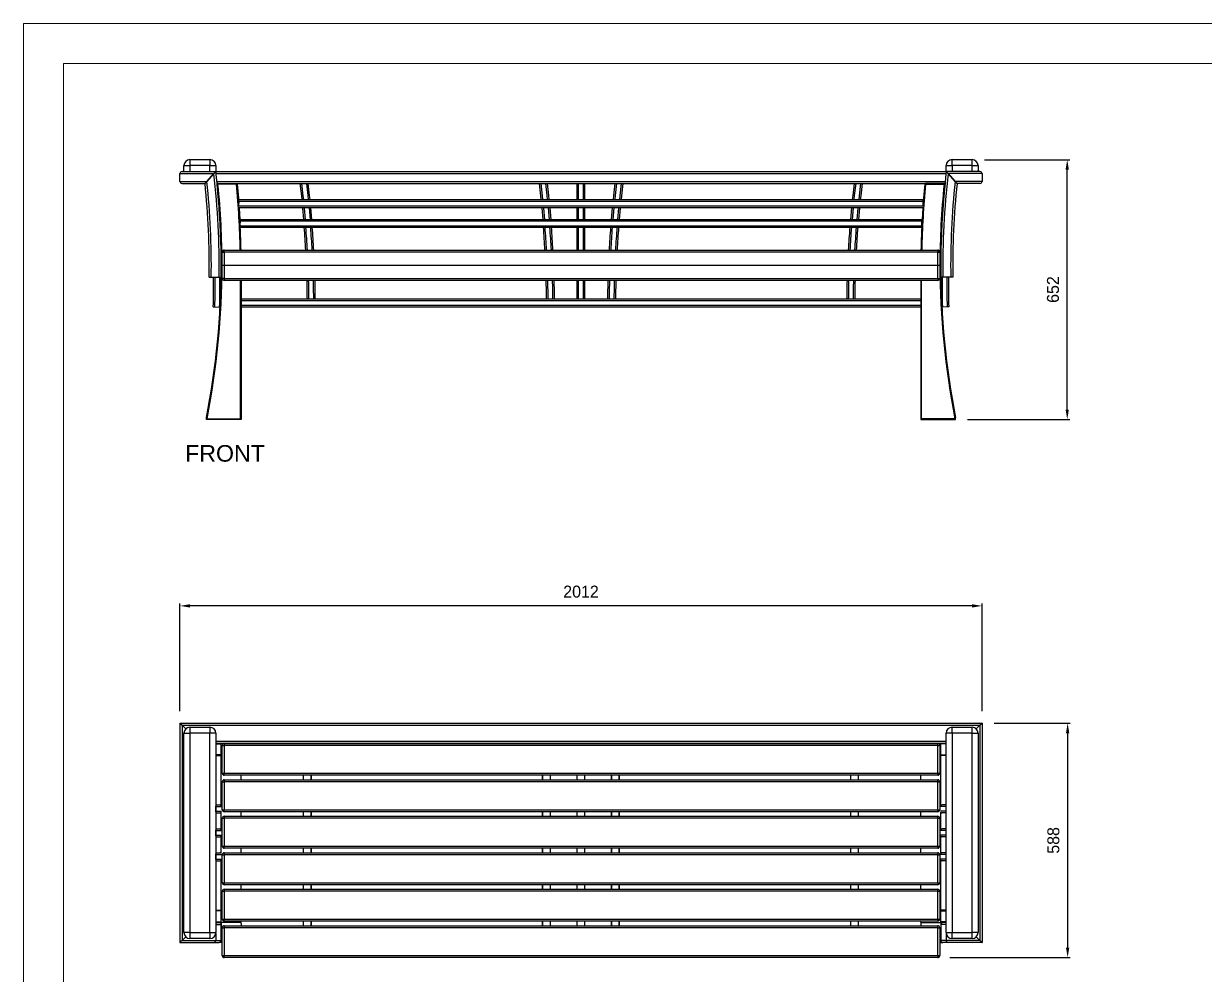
# Model space of a CAD drawing. Header units: millimetres. Extents: x 1039 to 6979, y -5125 to -925.
# Drawn here: x 1039 to 4001, y -3310 to -925 of the extents above; entities that cross this region are included whole.
import ezdxf

# ---------------------------------------------------------------- set-up
doc = ezdxf.new("R2010")
doc.units = ezdxf.units.MM
doc.header["$PDSIZE"] = -1
doc.layers.add('tabelka', color=155, linetype='Continuous')
doc.layers.add('WYMIAR', color=96, linetype='Continuous')
doc.dimstyles.new('1-1', dxfattribs={"dimtxt": 30, "dimasz": 25, "dimexe": 6.25, "dimexo": 30, "dimgap": 20.625, "dimtad": 1, "dimdec": 1, "dimtxsty": 'Standard', "dimcen": 0, "dimclrd": 2, "dimclre": 2, "dimclrt": 2, "dimadec": 0, "dimazin": 0, "dimtfac": 1, "dimtdec": 1, "dimtmove": 0, "dimatfit": 3, "dimfxl": 0, "dimarcsym": 0})

# ---------------------------------------------------------------- blocks, each defined once
blk = doc.blocks.new('rzut')
for p, q in [((-2756.3, 1933.3), (-2756.3, 1383.3)), ((-2756.3, 1933.3), (-744.3, 1933.3)), ((-2751.1, 1928.1), (-2751.1, 1388.5)), ((-2751.1, 1928.1), (-2741.9, 1918.9)), ((-2751.1, 1928.1), (-749.5, 1928.1)), ((-749.5, 1928.1), (-758.7, 1918.9)), ((-749.5, 1928.1), (-749.5, 1388.5)), ((-744.3, 1933.3), (-744.3, 1383.3)), ((-2746.3, 1908.3), (-2731.3, 1908.3)), ((-2746.3, 1408.3), (-2746.3, 1908.3)), ((-2731.3, 1923.3), (-2731.3, 1908.3)), ((-2731.3, 1923.3), (-2681.3, 1923.3)), ((-2681.3, 1908.3), (-2731.3, 1908.3)), ((-2731.3, 1908.3), (-2731.3, 1408.3)), ((-2681.3, 1923.3), (-2681.3, 1908.3)), ((-2681.3, 1408.3), (-2681.3, 1908.3)), ((-2666.3, 1908.3), (-2681.3, 1908.3)), ((-2666.3, 1908.3), (-2666.3, 1408.3)), ((-819.3, 1908.3), (-834.3, 1908.3)), ((-834.3, 1408.3), (-834.3, 1908.3)), ((-819.3, 1908.3), (-819.3, 1923.3)), ((-819.3, 1923.3), (-769.3, 1923.3)), ((-769.3, 1908.3), (-819.3, 1908.3)), ((-819.3, 1908.3), (-819.3, 1408.3)), ((-769.3, 1908.3), (-769.3, 1923.3)), ((-769.3, 1908.3), (-754.3, 1908.3)), ((-769.3, 1408.3), (-769.3, 1908.3)), ((-754.3, 1908.3), (-754.3, 1408.3)), ((-2666.3, 1888.5), (-834.3, 1888.5)), ((-2666.3, 1883.3), (-834.3, 1883.3)), ((-2666.3, 1881.3), (-2652.8, 1881.3)), ((-2652.8, 1726.2), (-2652.8, 1883.3)), ((-2650.3, 1877.8), (-2645.3, 1877.8)), ((-2650.3, 1807.8), (-2650.3, 1877.8)), ((-2645.3, 1882.8), (-2645.3, 1877.8)), ((-2645.3, 1882.8), (-855.3, 1882.8)), ((-855.3, 1877.8), (-2645.3, 1877.8)), ((-2645.3, 1877.8), (-2645.3, 1807.8)), ((-2602.8, 1882.8), (-2602.8, 1883.3)), ((-897.8, 1882.8), (-897.8, 1883.3)), ((-855.3, 1877.8), (-855.3, 1882.8)), ((-855.3, 1807.8), (-855.3, 1877.8)), ((-855.3, 1877.8), (-850.3, 1877.8)), ((-850.3, 1877.8), (-850.3, 1807.8)), ((-847.8, 1726.2), (-847.8, 1883.3)), ((-834.3, 1881.3), (-847.8, 1881.3)), ((-2652.8, 1854.3), (-2666.3, 1854.3)), ((-2666.3, 1852.3), (-2652.8, 1852.3)), ((-847.8, 1854.3), (-834.3, 1854.3)), ((-834.3, 1852.3), (-847.8, 1852.3)), ((-2650.3, 1807.8), (-2645.3, 1807.8)), ((-2645.3, 1807.8), (-855.3, 1807.8)), ((-2645.3, 1802.8), (-2645.3, 1807.8)), ((-855.3, 1807.8), (-850.3, 1807.8)), ((-855.3, 1807.8), (-855.3, 1802.8)), ((-2650.3, 1716.3), (-2650.3, 1786.3)), ((-2650.3, 1786.3), (-2645.3, 1786.3)), ((-855.3, 1802.8), (-2645.3, 1802.8)), ((-2645.3, 1791.3), (-2645.3, 1786.3)), ((-2645.3, 1791.3), (-855.3, 1791.3)), ((-855.3, 1786.3), (-2645.3, 1786.3)), ((-2645.3, 1786.3), (-2645.3, 1716.3)), ((-2602.8, 1791.3), (-2602.8, 1802.8)), ((-2446.7, 1791.3), (-2446.7, 1802.8)), ((-2446.2, 1791.3), (-2446.2, 1802.8)), ((-2427.2, 1791.3), (-2427.2, 1802.8)), ((-2426.7, 1791.3), (-2426.7, 1802.8)), ((-1846.7, 1791.3), (-1846.7, 1802.8)), ((-1846.2, 1791.3), (-1846.2, 1802.8)), ((-1827.2, 1791.3), (-1827.2, 1802.8)), ((-1826.7, 1791.3), (-1826.7, 1802.8)), ((-1760.3, 1791.3), (-1760.3, 1802.8)), ((-1759.8, 1791.3), (-1759.8, 1802.8)), ((-1740.8, 1791.3), (-1740.8, 1802.8)), ((-1740.3, 1791.3), (-1740.3, 1802.8)), ((-1673.8, 1791.3), (-1673.8, 1802.8)), ((-1673.3, 1791.3), (-1673.3, 1802.8)), ((-1654.3, 1791.3), (-1654.3, 1802.8)), ((-1653.8, 1791.3), (-1653.8, 1802.8)), ((-1073.8, 1791.3), (-1073.8, 1802.8)), ((-1073.3, 1791.3), (-1073.3, 1802.8)), ((-1054.3, 1791.3), (-1054.3, 1802.8)), ((-1053.8, 1791.3), (-1053.8, 1802.8)), ((-897.8, 1791.3), (-897.8, 1802.8)), ((-855.3, 1786.3), (-855.3, 1791.3)), ((-855.3, 1716.3), (-855.3, 1786.3)), ((-855.3, 1786.3), (-850.3, 1786.3)), ((-850.3, 1786.3), (-850.3, 1716.3)), ((-2666.3, 1728.3), (-2656, 1728.3)), ((-2666.1, 1712.3), (-2666.1, 1724.3)), ((-2666.1, 1724.3), (-2652.3, 1724.3)), ((-834.5, 1724.3), (-848.3, 1724.3)), ((-834.3, 1728.3), (-844.6, 1728.3)), ((-834.5, 1712.3), (-834.5, 1724.3)), ((-2666.3, 1708.3), (-2656, 1708.3)), ((-2666.1, 1712.3), (-2652.3, 1712.3)), ((-2652.8, 1666.2), (-2652.8, 1710.4)), ((-2650.3, 1716.3), (-2645.3, 1716.3)), ((-2650.3, 1624.8), (-2650.3, 1694.8)), ((-2650.3, 1694.8), (-2645.3, 1694.8)), ((-2645.3, 1716.3), (-855.3, 1716.3)), ((-2645.3, 1711.3), (-2645.3, 1716.3)), ((-855.3, 1711.3), (-2645.3, 1711.3)), ((-2645.3, 1699.8), (-2645.3, 1694.8)), ((-2645.3, 1699.8), (-855.3, 1699.8)), ((-2645.3, 1694.8), (-2645.3, 1624.8)), ((-855.3, 1694.8), (-2645.3, 1694.8)), ((-2602.8, 1699.8), (-2602.8, 1711.3)), ((-2446.7, 1699.8), (-2446.7, 1711.3)), ((-2446.2, 1699.8), (-2446.2, 1711.3)), ((-2427.2, 1699.8), (-2427.2, 1711.3)), ((-2426.7, 1699.8), (-2426.7, 1711.3)), ((-1846.7, 1699.8), (-1846.7, 1711.3)), ((-1846.2, 1699.8), (-1846.2, 1711.3)), ((-1827.2, 1699.8), (-1827.2, 1711.3)), ((-1826.7, 1699.8), (-1826.7, 1711.3)), ((-1760.3, 1699.8), (-1760.3, 1711.3)), ((-1759.8, 1699.8), (-1759.8, 1711.3)), ((-1740.8, 1699.8), (-1740.8, 1711.3)), ((-1740.3, 1699.8), (-1740.3, 1711.3)), ((-1673.8, 1699.8), (-1673.8, 1711.3)), ((-1673.3, 1699.8), (-1673.3, 1711.3)), ((-1654.3, 1699.8), (-1654.3, 1711.3)), ((-1653.8, 1699.8), (-1653.8, 1711.3)), ((-1073.8, 1699.8), (-1073.8, 1711.3)), ((-1073.3, 1699.8), (-1073.3, 1711.3)), ((-1054.3, 1699.8), (-1054.3, 1711.3)), ((-1053.8, 1699.8), (-1053.8, 1711.3)), ((-897.8, 1699.8), (-897.8, 1711.3)), ((-855.3, 1716.3), (-850.3, 1716.3)), ((-855.3, 1716.3), (-855.3, 1711.3)), ((-855.3, 1694.8), (-855.3, 1699.8)), ((-855.3, 1624.8), (-855.3, 1694.8)), ((-855.3, 1694.8), (-850.3, 1694.8)), ((-850.3, 1694.8), (-850.3, 1624.8)), ((-834.5, 1712.3), (-848.3, 1712.3)), ((-847.8, 1666.2), (-847.8, 1710.4)), ((-834.3, 1708.3), (-844.6, 1708.3)), ((-2666.3, 1668.3), (-2656, 1668.3)), ((-2666.1, 1652.3), (-2666.1, 1664.3)), ((-2666.1, 1664.3), (-2652.3, 1664.3)), ((-834.5, 1664.3), (-848.3, 1664.3)), ((-834.3, 1668.3), (-844.6, 1668.3)), ((-834.5, 1652.3), (-834.5, 1664.3)), ((-2666.3, 1648.3), (-2656, 1648.3)), ((-2666.1, 1652.3), (-2652.3, 1652.3)), ((-2652.8, 1606.2), (-2652.8, 1650.4)), ((-834.5, 1652.3), (-848.3, 1652.3)), ((-847.8, 1606.2), (-847.8, 1650.4)), ((-834.3, 1648.3), (-844.6, 1648.3)), ((-2666.3, 1608.3), (-2656, 1608.3)), ((-2666.1, 1592.3), (-2666.1, 1604.3)), ((-2666.1, 1604.3), (-2652.3, 1604.3)), ((-2650.3, 1624.8), (-2645.3, 1624.8)), ((-2650.3, 1603.3), (-2645.3, 1603.3)), ((-2650.3, 1533.3), (-2650.3, 1603.3)), ((-2645.3, 1624.8), (-855.3, 1624.8)), ((-2645.3, 1619.8), (-2645.3, 1624.8)), ((-855.3, 1619.8), (-2645.3, 1619.8)), ((-2645.3, 1608.3), (-2645.3, 1603.3)), ((-2645.3, 1608.3), (-855.3, 1608.3)), ((-855.3, 1603.3), (-2645.3, 1603.3)), ((-2645.3, 1603.3), (-2645.3, 1533.3)), ((-2602.8, 1608.3), (-2602.8, 1619.8)), ((-2446.7, 1608.3), (-2446.7, 1619.8)), ((-2446.2, 1608.3), (-2446.2, 1619.8)), ((-2427.2, 1608.3), (-2427.2, 1619.8)), ((-2426.7, 1608.3), (-2426.7, 1619.8)), ((-1846.7, 1608.3), (-1846.7, 1619.8)), ((-1846.2, 1608.3), (-1846.2, 1619.8)), ((-1827.2, 1608.3), (-1827.2, 1619.8)), ((-1826.7, 1608.3), (-1826.7, 1619.8)), ((-1760.3, 1608.3), (-1760.3, 1619.8)), ((-1759.8, 1608.3), (-1759.8, 1619.8)), ((-1740.8, 1608.3), (-1740.8, 1619.8)), ((-1740.3, 1608.3), (-1740.3, 1619.8)), ((-1673.8, 1608.3), (-1673.8, 1619.8)), ((-1673.3, 1608.3), (-1673.3, 1619.8)), ((-1654.3, 1608.3), (-1654.3, 1619.8)), ((-1653.8, 1608.3), (-1653.8, 1619.8)), ((-1073.8, 1608.3), (-1073.8, 1619.8)), ((-1073.3, 1608.3), (-1073.3, 1619.8)), ((-1054.3, 1608.3), (-1054.3, 1619.8)), ((-1053.8, 1608.3), (-1053.8, 1619.8)), ((-897.8, 1608.3), (-897.8, 1619.8)), ((-855.3, 1624.8), (-850.3, 1624.8)), ((-855.3, 1624.8), (-855.3, 1619.8)), ((-855.3, 1603.3), (-855.3, 1608.3)), ((-855.3, 1603.3), (-850.3, 1603.3)), ((-855.3, 1533.3), (-855.3, 1603.3)), ((-850.3, 1603.3), (-850.3, 1533.3)), ((-834.5, 1604.3), (-848.3, 1604.3)), ((-834.3, 1608.3), (-844.6, 1608.3)), ((-834.5, 1592.3), (-834.5, 1604.3)), ((-2666.3, 1588.3), (-2656, 1588.3)), ((-2666.1, 1592.3), (-2652.3, 1592.3)), ((-2652.8, 1433.3), (-2652.8, 1590.4)), ((-834.5, 1592.3), (-848.3, 1592.3)), ((-847.8, 1433.3), (-847.8, 1590.4)), ((-834.3, 1588.3), (-844.6, 1588.3)), ((-2650.3, 1533.3), (-2645.3, 1533.3)), ((-2650.3, 1511.8), (-2645.3, 1511.8)), ((-2650.3, 1441.8), (-2650.3, 1511.8)), ((-2645.3, 1533.3), (-855.3, 1533.3)), ((-2645.3, 1528.3), (-2645.3, 1533.3)), ((-855.3, 1528.3), (-2645.3, 1528.3)), ((-2645.3, 1516.8), (-2645.3, 1511.8)), ((-2645.3, 1516.8), (-855.3, 1516.8)), ((-855.3, 1511.8), (-2645.3, 1511.8)), ((-2645.3, 1511.8), (-2645.3, 1441.8)), ((-2602.8, 1516.8), (-2602.8, 1528.3)), ((-2446.7, 1516.8), (-2446.7, 1528.3)), ((-2446.2, 1516.8), (-2446.2, 1528.3)), ((-2427.2, 1516.8), (-2427.2, 1528.3)), ((-2426.7, 1516.8), (-2426.7, 1528.3)), ((-1846.7, 1516.8), (-1846.7, 1528.3)), ((-1846.2, 1516.8), (-1846.2, 1528.3)), ((-1827.2, 1516.8), (-1827.2, 1528.3)), ((-1826.7, 1516.8), (-1826.7, 1528.3)), ((-1760.3, 1516.8), (-1760.3, 1528.3)), ((-1759.8, 1516.8), (-1759.8, 1528.3)), ((-1740.8, 1516.8), (-1740.8, 1528.3)), ((-1740.3, 1516.8), (-1740.3, 1528.3)), ((-1673.8, 1516.8), (-1673.8, 1528.3)), ((-1673.3, 1516.8), (-1673.3, 1528.3)), ((-1654.3, 1516.8), (-1654.3, 1528.3)), ((-1653.8, 1516.8), (-1653.8, 1528.3)), ((-1073.8, 1516.8), (-1073.8, 1528.3)), ((-1073.3, 1516.8), (-1073.3, 1528.3)), ((-1054.3, 1516.8), (-1054.3, 1528.3)), ((-1053.8, 1516.8), (-1053.8, 1528.3)), ((-897.8, 1516.8), (-897.8, 1528.3)), ((-855.3, 1533.3), (-850.3, 1533.3)), ((-855.3, 1533.3), (-855.3, 1528.3)), ((-855.3, 1511.8), (-855.3, 1516.8)), ((-855.3, 1511.8), (-850.3, 1511.8)), ((-855.3, 1441.8), (-855.3, 1511.8)), ((-850.3, 1511.8), (-850.3, 1441.8)), ((-2666.3, 1464.3), (-2652.8, 1464.3)), ((-2652.8, 1462.3), (-2666.3, 1462.3)), ((-834.3, 1464.3), (-847.8, 1464.3)), ((-847.8, 1462.3), (-834.3, 1462.3)), ((-2666.3, 1435.3), (-2652.8, 1435.3)), ((-2666.3, 1433.3), (-2658, 1433.3)), ((-2666.3, 1428.1), (-2652.8, 1428.1)), ((-2658, 1433.3), (-2652.8, 1433.3)), ((-2652.8, 1431.3), (-2653.9, 1431.3)), ((-2602.8, 1433.3), (-2652.8, 1433.3)), ((-2652.8, 1431.3), (-2652.8, 1385.3)), ((-2652.8, 1388.5), (-2652.8, 1428.1)), ((-2604.8, 1433.3), (-2650.8, 1433.3)), ((-2650.3, 1441.8), (-2645.3, 1441.8)), ((-2645.3, 1441.8), (-855.3, 1441.8)), ((-2645.3, 1436.8), (-2645.3, 1441.8)), ((-855.3, 1436.8), (-2645.3, 1436.8)), ((-2645.3, 1425.3), (-2645.3, 1420.3)), ((-2645.3, 1425.3), (-855.3, 1425.3)), ((-2602.8, 1433.3), (-2602.8, 1436.8)), ((-2602.8, 1431.3), (-2602.8, 1425.3)), ((-2446.7, 1425.3), (-2446.7, 1436.8)), ((-2446.2, 1425.3), (-2446.2, 1436.8)), ((-2427.2, 1425.3), (-2427.2, 1436.8)), ((-2426.7, 1425.3), (-2426.7, 1436.8)), ((-1846.7, 1425.3), (-1846.7, 1436.8)), ((-1846.2, 1425.3), (-1846.2, 1436.8)), ((-1827.2, 1425.3), (-1827.2, 1436.8)), ((-1826.7, 1425.3), (-1826.7, 1436.8)), ((-1760.3, 1425.3), (-1760.3, 1436.8)), ((-1759.8, 1425.3), (-1759.8, 1436.8)), ((-1740.8, 1425.3), (-1740.8, 1436.8)), ((-1740.3, 1425.3), (-1740.3, 1436.8)), ((-1673.8, 1425.3), (-1673.8, 1436.8)), ((-1673.3, 1425.3), (-1673.3, 1436.8)), ((-1654.3, 1425.3), (-1654.3, 1436.8)), ((-1653.8, 1425.3), (-1653.8, 1436.8)), ((-1073.8, 1425.3), (-1073.8, 1436.8)), ((-1073.3, 1425.3), (-1073.3, 1436.8)), ((-1054.3, 1425.3), (-1054.3, 1436.8)), ((-1053.8, 1425.3), (-1053.8, 1436.8)), ((-897.8, 1433.3), (-897.8, 1436.8)), ((-897.8, 1433.3), (-847.8, 1433.3)), ((-897.8, 1431.3), (-897.8, 1425.3)), ((-895.8, 1433.3), (-849.8, 1433.3)), ((-855.3, 1441.8), (-850.3, 1441.8)), ((-855.3, 1441.8), (-855.3, 1436.8)), ((-855.3, 1420.3), (-855.3, 1425.3)), ((-834.3, 1435.3), (-847.8, 1435.3)), ((-842.6, 1433.3), (-847.8, 1433.3)), ((-847.8, 1431.3), (-847.8, 1385.3)), ((-847.8, 1431.3), (-846.7, 1431.3)), ((-847.8, 1428.1), (-847.8, 1388.5)), ((-834.3, 1428.1), (-847.8, 1428.1)), ((-834.3, 1433.3), (-842.6, 1433.3)), ((-2751.1, 1388.5), (-2741.9, 1397.7)), ((-2731.3, 1408.3), (-2746.3, 1408.3)), ((-2731.3, 1408.3), (-2681.3, 1408.3)), ((-2731.3, 1408.3), (-2731.3, 1393.3)), ((-2681.3, 1393.3), (-2731.3, 1393.3)), ((-2681.3, 1408.3), (-2666.3, 1408.3)), ((-2681.3, 1408.3), (-2681.3, 1393.3)), ((-2666.5, 1406), (-2666.5, 1388.5)), ((-2650.3, 1420.3), (-2645.3, 1420.3)), ((-2650.3, 1350.3), (-2650.3, 1420.3)), ((-855.3, 1420.3), (-2645.3, 1420.3)), ((-2645.3, 1420.3), (-2645.3, 1350.3)), ((-855.3, 1350.3), (-855.3, 1420.3)), ((-855.3, 1420.3), (-850.3, 1420.3)), ((-850.3, 1420.3), (-850.3, 1350.3)), ((-834.3, 1408.3), (-819.3, 1408.3)), ((-834.1, 1406), (-834.1, 1388.5)), ((-819.3, 1408.3), (-769.3, 1408.3)), ((-819.3, 1393.3), (-819.3, 1408.3)), ((-769.3, 1393.3), (-819.3, 1393.3)), ((-754.3, 1408.3), (-769.3, 1408.3)), ((-769.3, 1393.3), (-769.3, 1408.3)), ((-758.7, 1397.7), (-749.5, 1388.5)), ((-2756.3, 1383.3), (-2671.1, 1383.3)), ((-2751.1, 1388.5), (-2666.5, 1388.5)), ((-2671.1, 1383.3), (-2658, 1383.3)), ((-2666.5, 1388.5), (-2652.8, 1388.5)), ((-2650.8, 1383.3), (-2658, 1383.3)), ((-2653.9, 1385.3), (-2652.8, 1385.3)), ((-2650.3, 1383.3), (-2650.8, 1383.3)), ((-850.3, 1383.3), (-849.8, 1383.3)), ((-849.8, 1383.3), (-842.6, 1383.3)), ((-834.1, 1388.5), (-847.8, 1388.5)), ((-846.7, 1385.3), (-847.8, 1385.3)), ((-829.4, 1383.3), (-842.6, 1383.3)), ((-749.5, 1388.5), (-834.1, 1388.5)), ((-744.3, 1383.3), (-829.4, 1383.3)), ((-2650.3, 1350.3), (-2645.3, 1350.3)), ((-2645.3, 1350.3), (-855.3, 1350.3)), ((-2645.3, 1345.3), (-2645.3, 1350.3)), ((-855.3, 1345.3), (-2645.3, 1345.3)), ((-855.3, 1350.3), (-850.3, 1350.3)), ((-855.3, 1350.3), (-855.3, 1345.3))]:
    blk.add_line(p, q)
at = {"flags": 128}
for points in [[(-2756.3, 1933.3), (-2756.2, 1933.2), (-2755.9, 1932.9), (-2755.4, 1932.4), (-2754.8, 1931.8), (-2754, 1931), (-2753.1, 1930.1), (-2752.1, 1929.1), (-2751.1, 1928.1)], [(-2756.3, 1933.3), (-2756.2, 1933.2), (-2756, 1933), (-2755.6, 1932.6), (-2755.1, 1932.1), (-2754.4, 1931.4), (-2753.7, 1930.7), (-2752.9, 1929.9), (-2752, 1929), (-2751.1, 1928.1)], [(-744.3, 1933.3), (-744.4, 1933.2), (-744.7, 1932.9), (-745.2, 1932.4), (-745.8, 1931.8), (-746.6, 1931), (-747.5, 1930.1), (-748.5, 1929.1), (-749.5, 1928.1)], [(-744.3, 1933.3), (-744.4, 1933.2), (-744.6, 1933), (-745, 1932.6), (-745.5, 1932.1), (-746.1, 1931.4), (-746.9, 1930.7), (-747.7, 1929.9), (-748.6, 1929), (-749.5, 1928.1)], [(-2756.3, 1383.3), (-2756.2, 1383.4), (-2755.9, 1383.7), (-2755.4, 1384.2), (-2754.8, 1384.8), (-2754, 1385.6), (-2753.1, 1386.5), (-2752.1, 1387.5), (-2751.1, 1388.5)], [(-2751.1, 1388.5), (-2752.1, 1387.5), (-2753.1, 1386.5), (-2754, 1385.6), (-2754.8, 1384.8), (-2755.4, 1384.2), (-2755.9, 1383.7), (-2756.2, 1383.4), (-2756.3, 1383.3)], [(-749.5, 1388.5), (-748.5, 1387.5), (-747.5, 1386.5), (-746.6, 1385.6), (-745.8, 1384.8), (-745.2, 1384.2), (-744.7, 1383.7), (-744.4, 1383.4), (-744.3, 1383.3)], [(-744.3, 1383.3), (-744.4, 1383.4), (-744.7, 1383.7), (-745.2, 1384.2), (-745.8, 1384.8), (-746.6, 1385.6), (-747.5, 1386.5), (-748.5, 1387.5), (-749.5, 1388.5)]]:
    blk.add_lwpolyline(points, dxfattribs=at)
for centre, radius, start, end in [((-2731.3, 1908.3), 15, 90, 180), ((-2681.3, 1908.3), 15, 0, 90), ((-819.3, 1908.3), 15, 90, 180), ((-769.3, 1908.3), 15, 0, 90), ((-2645.3, 1877.8), 5, 90, 180), ((-855.3, 1877.8), 5, 0, 90), ((-2645.3, 1807.8), 5, 180, 270), ((-855.3, 1807.8), 5, 270, 0), ((-2645.3, 1786.3), 5, 90, 180), ((-855.3, 1786.3), 5, 0, 90), ((-2656, 1724.3), 4, 36.8069, 90), ((-844.6, 1724.3), 4, 90, 143.1931), ((-2656, 1712.3), 4, 270, 323.1931), ((-2645.3, 1716.3), 5, 180, 270), ((-2645.3, 1694.8), 5, 90, 180), ((-855.3, 1716.3), 5, 270, 0), ((-855.3, 1694.8), 5, 0, 90), ((-844.6, 1712.3), 4, 216.8069, 270), ((-2656, 1664.3), 4, 36.8069, 90), ((-844.6, 1664.3), 4, 90, 143.1931), ((-2656, 1652.3), 4, 270, 323.1931), ((-844.6, 1652.3), 4, 216.8069, 270), ((-2656, 1604.3), 4, 36.8069, 90), ((-2645.3, 1624.8), 5, 180, 270), ((-2645.3, 1603.3), 5, 90, 180), ((-855.3, 1624.8), 5, 270, 0), ((-855.3, 1603.3), 5, 0, 90), ((-844.6, 1604.3), 4, 90, 143.1931), ((-2656, 1592.3), 4, 270, 323.1931), ((-844.6, 1592.3), 4, 216.8069, 270), ((-2645.3, 1533.3), 5, 180, 270), ((-2645.3, 1511.8), 5, 90, 180), ((-855.3, 1533.3), 5, 270, 0), ((-855.3, 1511.8), 5, 0, 90), ((-2658, 1428.1), 5.2, 0, 90), ((-2645.3, 1441.8), 5, 180, 270), ((-2645.3, 1420.3), 5, 90, 180), ((-2604.8, 1431.3), 2, 0, 90), ((-895.8, 1431.3), 2, 90, 180), ((-855.3, 1441.8), 5, 270, 0), ((-855.3, 1420.3), 5, 0, 90), ((-842.6, 1428.1), 5.2, 90, 180), ((-2731.3, 1408.3), 15, 180, 270), ((-2681.3, 1408.3), 15, 270, 0), ((-819.3, 1408.3), 15, 180, 270), ((-769.3, 1408.3), 15, 270, 0), ((-2658, 1388.5), 5.2, 270, 0), ((-842.6, 1388.5), 5.2, 180, 270), ((-2645.3, 1350.3), 5, 180, 270), ((-855.3, 1350.3), 5, 270, 0)]:
    blk.add_arc(centre, radius, start, end)
for centre, start_param, end_param in [((-2671.1, 1388.5), 3.141593, 4.712389), ((-829.4, 1388.5), 1.570796, 3.141593)]:
    blk.add_ellipse(centre, major_axis=(0, 5.2), ratio=0.90083, start_param=start_param, end_param=end_param)
for points, knots in [([(-2666.1, 1724.3), (-2666.1, 1724.5), (-2666.1, 1724.8), (-2666.2, 1725.2), (-2666.3, 1725.3)], [0, 0, 0, 0, 0.551057, 1, 1, 1, 1]), ([(-834.5, 1724.3), (-834.5, 1724.5), (-834.5, 1724.8), (-834.3, 1725.2), (-834.3, 1725.3)], [0, 0, 0, 0, 0.551057, 1, 1, 1, 1]), ([(-2666.3, 1711.2), (-2666.2, 1711.5), (-2666.1, 1711.9), (-2666.1, 1712.3), (-2666.1, 1712.3)], [0, 0, 0, 0, 0.951436, 1, 1, 1, 1]), ([(-834.3, 1711.2), (-834.4, 1711.5), (-834.5, 1711.9), (-834.5, 1712.3), (-834.5, 1712.3)], [0, 0, 0, 0, 0.951436, 1, 1, 1, 1]), ([(-2666.1, 1664.3), (-2666.1, 1664.5), (-2666.1, 1664.8), (-2666.2, 1665.2), (-2666.3, 1665.3)], [0, 0, 0, 0, 0.551064, 1, 1, 1, 1]), ([(-834.5, 1664.3), (-834.5, 1664.5), (-834.5, 1664.8), (-834.3, 1665.2), (-834.3, 1665.3)], [0, 0, 0, 0, 0.551064, 1, 1, 1, 1]), ([(-2666.3, 1651.2), (-2666.2, 1651.5), (-2666.1, 1651.9), (-2666.1, 1652.3), (-2666.1, 1652.3)], [0, 0, 0, 0, 0.951436, 1, 1, 1, 1]), ([(-834.3, 1651.2), (-834.4, 1651.5), (-834.5, 1651.9), (-834.5, 1652.3), (-834.5, 1652.3)], [0, 0, 0, 0, 0.951436, 1, 1, 1, 1]), ([(-2666.1, 1604.3), (-2666.1, 1604.5), (-2666.1, 1604.8), (-2666.2, 1605.2), (-2666.3, 1605.3)], [0, 0, 0, 0, 0.551064, 1, 1, 1, 1]), ([(-834.5, 1604.3), (-834.5, 1604.5), (-834.5, 1604.8), (-834.3, 1605.2), (-834.3, 1605.3)], [0, 0, 0, 0, 0.551064, 1, 1, 1, 1]), ([(-2666.3, 1591.2), (-2666.2, 1591.5), (-2666.1, 1591.9), (-2666.1, 1592.3), (-2666.1, 1592.3)], [0, 0, 0, 0, 0.951436, 1, 1, 1, 1]), ([(-834.3, 1591.2), (-834.4, 1591.5), (-834.5, 1591.9), (-834.5, 1592.3), (-834.5, 1592.3)], [0, 0, 0, 0, 0.951436, 1, 1, 1, 1]), ([(-2650.8, 1433.3), (-2651, 1433.3), (-2651.5, 1433.2), (-2652.1, 1432.9), (-2652.5, 1432.4), (-2652.7, 1431.8), (-2652.8, 1431.4), (-2652.8, 1431.3)], [0, 0, 0, 0, 0.214703, 0.429389, 0.64409, 0.85879, 1, 1, 1, 1]), ([(-849.8, 1433.3), (-849.6, 1433.3), (-849.1, 1433.2), (-848.5, 1432.9), (-848.1, 1432.4), (-847.8, 1431.8), (-847.8, 1431.4), (-847.8, 1431.3)], [0, 0, 0, 0, 0.214703, 0.429389, 0.64409, 0.85879, 1, 1, 1, 1]), ([(-2671.2, 1383.3), (-2671.2, 1383.3), (-2670.4, 1383.3), (-2669.1, 1383.7), (-2667.8, 1384.9), (-2667, 1386.2), (-2666.7, 1387.5), (-2666.6, 1388.2), (-2666.6, 1388.5)], [0, 0, 0, 0, 0.041135, 0.36068, 0.590724, 0.769338, 0.918273, 1, 1, 1, 1]), ([(-2652.8, 1385.3), (-2652.8, 1385.1), (-2652.7, 1384.6), (-2652.4, 1384), (-2651.9, 1383.5), (-2651.3, 1383.3), (-2650.9, 1383.3), (-2650.8, 1383.3)], [0, 0, 0, 0, 0.2146962, 0.4293943, 0.6440929, 0.8587714, 1, 1, 1, 1]), ([(-847.8, 1385.3), (-847.8, 1385.1), (-847.8, 1384.6), (-848.2, 1384), (-848.7, 1383.5), (-849.3, 1383.3), (-849.6, 1383.3), (-849.8, 1383.3)], [0, 0, 0, 0, 0.2146962, 0.4293943, 0.6440929, 0.8587714, 1, 1, 1, 1]), ([(-829.3, 1383.3), (-829.4, 1383.3), (-830.2, 1383.3), (-831.4, 1383.7), (-832.8, 1384.9), (-833.6, 1386.2), (-833.9, 1387.5), (-833.9, 1388.2), (-833.9, 1388.5)], [0, 0, 0, 0, 0.041135, 0.36068, 0.590724, 0.769338, 0.918273, 1, 1, 1, 1])]:
    blk.add_open_spline(points, degree=3, knots=knots)
blk = doc.blocks.new('front')
for p, q in [((-2746.3, 553.1), (-2746.3, 567.9)), ((-2746.3, 567.9), (-2731.3, 567.9)), ((-2731.3, 582.9), (-2681.3, 582.9)), ((-2731.3, 582.9), (-2731.3, 567.9)), ((-2681.3, 567.9), (-2731.3, 567.9)), ((-2731.3, 567.9), (-2731.3, 553.1)), ((-2681.3, 582.9), (-2681.3, 567.9)), ((-2681.3, 567.9), (-2666.3, 567.9)), ((-2681.3, 553.1), (-2681.3, 567.9)), ((-2666.3, 567.9), (-2666.3, 552.9)), ((-834.3, 567.9), (-819.3, 567.9)), ((-834.3, 552.9), (-834.3, 567.9)), ((-819.3, 567.9), (-819.3, 582.9)), ((-819.3, 582.9), (-769.3, 582.9)), ((-769.3, 567.9), (-819.3, 567.9)), ((-819.3, 567.9), (-819.3, 553.1)), ((-769.3, 567.9), (-769.3, 582.9)), ((-769.3, 567.9), (-754.3, 567.9)), ((-769.3, 553.1), (-769.3, 567.9)), ((-754.3, 567.9), (-754.3, 553.1)), ((-2756.3, 547.9), (-2671.1, 547.9)), ((-2756.3, 528.3), (-2756.3, 547.9)), ((-2751.1, 553.1), (-2666.5, 553.1)), ((-2671.1, 547.9), (-2688.8, 528.3)), ((-2688.8, 528.3), (-2671.2, 547.8)), ((-2666.3, 552.9), (-2666.6, 552.9)), ((-2666.3, 553.1), (-834.3, 553.1)), ((-2666.3, 552.9), (-2666.3, 550.1)), ((-2665.9, 547.9), (-834.7, 547.9)), ((-834, 552.9), (-834.3, 552.9)), ((-834.3, 552.9), (-834.3, 550.1)), ((-749.5, 553.1), (-834.1, 553.1)), ((-744.3, 547.9), (-829.4, 547.9)), ((-829.4, 547.9), (-811.8, 528.3)), ((-811.8, 528.3), (-829.3, 547.8)), ((-744.3, 547.9), (-744.3, 528.3)), ((-2756.3, 528.3), (-2688.8, 528.3)), ((-2751.1, 523.1), (-2693.5, 523.1)), ((-2663.9, 528.3), (-836.7, 528.3)), ((-2663.3, 523.1), (-2661, 523.1)), ((-2661, 523.1), (-2661, 521.1)), ((-2661, 523.1), (-2614.8, 523.1)), ((-2614.8, 521.1), (-2661, 521.1)), ((-2614.8, 523.1), (-885.8, 523.1)), ((-2614.8, 523.1), (-2614.8, 521.1)), ((-1760.3, 483.1), (-1760.3, 523.1)), ((-1756.3, 483.1), (-1756.3, 523.1)), ((-1744.3, 483.1), (-1744.3, 523.1)), ((-1740.3, 483.1), (-1740.3, 523.1)), ((-839.6, 523.1), (-885.8, 523.1)), ((-885.8, 523.1), (-885.8, 521.1)), ((-885.8, 521.1), (-839.6, 521.1)), ((-839.6, 523.1), (-837.2, 523.1)), ((-839.6, 523.1), (-839.6, 521.1)), ((-744.3, 528.3), (-811.8, 528.3)), ((-749.5, 523.1), (-807.1, 523.1)), ((-2608.7, 479.1), (-2608.7, 483.1)), ((-2608.7, 483.1), (-891.9, 483.1)), ((-2608.7, 479.1), (-891.9, 479.1)), ((-2608.7, 467.1), (-2608.7, 479.1)), ((-891.9, 479.1), (-891.9, 483.1)), ((-891.9, 467.1), (-891.9, 479.1)), ((-2608.7, 467.1), (-891.9, 467.1)), ((-2608.7, 465.1), (-2608.7, 467.1)), ((-2607.9, 463.1), (-892.7, 463.1)), ((-1760.3, 433.1), (-1760.3, 463.1)), ((-1756.3, 433.1), (-1756.3, 463.1)), ((-1744.3, 433.1), (-1744.3, 463.1)), ((-1740.3, 433.1), (-1740.3, 463.1)), ((-891.9, 465.1), (-891.9, 467.1)), ((-2605.5, 433.1), (-895.1, 433.1)), ((-2605.5, 429.1), (-2605.5, 433.1)), ((-2605.5, 429.1), (-895.1, 429.1)), ((-2605.5, 417.1), (-2605.5, 429.1)), ((-2605.5, 417.1), (-895.1, 417.1)), ((-2605.5, 414.8), (-2605.5, 417.1)), ((-895.1, 429.1), (-895.1, 433.1)), ((-895.1, 417.1), (-895.1, 429.1)), ((-895.1, 414.8), (-895.1, 417.1)), ((-2604.9, 413.1), (-895.6, 413.1)), ((-1760.3, 356.1), (-1760.3, 413.1)), ((-1756.3, 356.1), (-1756.3, 413.1)), ((-1744.3, 356.1), (-1744.3, 413.1)), ((-1740.3, 356.1), (-1740.3, 413.1)), ((-2645.3, 356.1), (-855.3, 356.1)), ((-2645.3, 351.1), (-2645.3, 356.1)), ((-855.3, 356.1), (-855.3, 351.1)), ((-2650.3, 318.1), (-2650.3, 351.1)), ((-2650.3, 351.1), (-2645.3, 351.1)), ((-855.3, 351.1), (-2645.3, 351.1)), ((-2645.3, 351.1), (-2645.3, 318.1)), ((-855.3, 318.1), (-855.3, 351.1)), ((-855.3, 351.1), (-850.3, 351.1)), ((-850.3, 351.1), (-850.3, 318.1)), ((-2650.3, 318.1), (-2650.8, 318.1)), ((-2650.3, 285.1), (-2650.3, 318.1)), ((-2650.3, 318.1), (-2645.3, 318.1)), ((-2645.3, 318.1), (-2645.3, 285.1)), ((-2645.3, 318.1), (-855.3, 318.1)), ((-855.3, 285.1), (-855.3, 318.1)), ((-855.3, 318.1), (-850.3, 318.1)), ((-850.3, 318.1), (-850.3, 285.1)), ((-850.3, 318.1), (-849.8, 318.1)), ((-2677.8, 288), (-2658.2, 287.7)), ((-2645.3, 285.1), (-2650.3, 285.1)), ((-2645.3, 285.1), (-2645.3, 280.1)), ((-2645.3, 285.1), (-855.3, 285.1)), ((-855.3, 280.1), (-2645.3, 280.1)), ((-2604.8, -66.9), (-2604.8, 280.1)), ((-2602.8, 280.1), (-2602.8, -68.9)), ((-1760.3, 233.1), (-1760.3, 280.1)), ((-1756.3, 233.1), (-1756.3, 280.1)), ((-1744.3, 233.1), (-1744.3, 280.1)), ((-1740.3, 233.1), (-1740.3, 280.1)), ((-897.8, 280.1), (-897.8, -68.9)), ((-895.8, -66.9), (-895.8, 280.1)), ((-855.3, 285.1), (-855.3, 280.1)), ((-855.3, 285.1), (-850.3, 285.1)), ((-822.8, 288), (-842.4, 287.7)), ((-2668.8, 213.5), (-2656.8, 213.2)), ((-897.8, 233.1), (-2602.8, 233.1)), ((-897.8, 229.1), (-2602.8, 229.1)), ((-897.8, 217.1), (-2602.8, 217.1)), ((-897.8, 213.1), (-2602.8, 213.1)), ((-831.8, 213.5), (-843.8, 213.2)), ((-2689.5, -62.5), (-2689.8, -63.9)), ((-2689.8, -68.9), (-2689.8, -68.1)), ((-2602.8, -68.9), (-2689.8, -68.9)), ((-2688.3, -66.9), (-2604.8, -66.9)), ((-897.8, -68.9), (-810.8, -68.9)), ((-812.2, -66.9), (-895.8, -66.9)), ((-811.1, -62.5), (-810.8, -63.9)), ((-810.8, -68.9), (-810.8, -68.1))]:
    blk.add_line(p, q)
at = {"flags": 128}
for points in [[(-2666.5, 553.1), (-2666.5, 553), (-2666.8, 552.7), (-2667.2, 552.2), (-2667.8, 551.6), (-2668.5, 550.8), (-2669.3, 549.9), (-2670.2, 548.9), (-2671.1, 547.9)], [(-834.1, 553.1), (-834, 553), (-833.8, 552.7), (-833.3, 552.2), (-832.7, 551.6), (-832, 550.8), (-831.2, 549.9), (-830.3, 548.9), (-829.4, 547.9)], [(-2688.8, 528.3), (-2689.6, 527.4), (-2690.4, 526.5), (-2691.1, 525.7), (-2691.8, 525), (-2692.4, 524.3), (-2692.8, 523.8), (-2693.2, 523.4), (-2693.4, 523.2), (-2693.5, 523.1)], [(-2661, 521.1), (-2661.4, 521.1), (-2661.8, 521), (-2662.1, 521), (-2662.4, 521), (-2662.7, 520.9), (-2662.8, 520.9), (-2663, 520.9), (-2663, 520.9)], [(-2612.8, 521.3), (-2612.8, 521.3), (-2612.9, 521.3), (-2613.1, 521.3), (-2613.4, 521.2), (-2613.7, 521.2), (-2614, 521.2), (-2614.4, 521.1), (-2614.8, 521.1)], [(-2612.8, 521.3), (-2610.4, 496), (-2608.7, 474)], [(-2455.4, 523.1), (-2451.8, 492.2), (-2450.8, 483.1)], [(-2451.3, 523.1), (-2447.8, 492.2), (-2446.8, 483.1)], [(-2439.2, 523.1), (-2435.8, 492.9), (-2434.8, 483.1)], [(-2435.2, 523.1), (-2431.8, 493.3), (-2430.7, 483.1)], [(-1855.4, 523.1), (-1851.8, 492.2), (-1850.8, 483.1)], [(-1851.3, 523.1), (-1847.8, 492.2), (-1846.8, 483.1)], [(-1839.2, 523.1), (-1835.8, 492.9), (-1834.8, 483.1)], [(-1835.2, 523.1), (-1831.8, 493.3), (-1830.7, 483.1)], [(-1665.4, 523.1), (-1668.7, 493.3), (-1669.8, 483.1)], [(-1661.3, 523.1), (-1664.8, 492.9), (-1665.8, 483.1)], [(-1649.2, 523.1), (-1652.8, 492.2), (-1653.7, 483.1)], [(-1645.2, 523.1), (-1648.7, 492.2), (-1649.7, 483.1)], [(-1065.4, 523.1), (-1068.7, 493.3), (-1069.8, 483.1)], [(-1061.3, 523.1), (-1064.8, 492.9), (-1065.8, 483.1)], [(-1049.2, 523.1), (-1052.8, 492.2), (-1053.7, 483.1)], [(-1045.2, 523.1), (-1048.7, 492.2), (-1049.7, 483.1)], [(-887.8, 521.3), (-890.1, 496), (-891.9, 474)], [(-887.8, 521.3), (-887.7, 521.3), (-887.6, 521.3), (-887.4, 521.3), (-887.2, 521.2), (-886.9, 521.2), (-886.6, 521.2), (-886.2, 521.1), (-885.8, 521.1)], [(-839.6, 521.1), (-839.2, 521.1), (-838.8, 521), (-838.5, 521), (-838.2, 521), (-837.9, 520.9), (-837.7, 520.9), (-837.6, 520.9), (-837.6, 520.9)], [(-811.8, 528.3), (-811, 527.4), (-810.2, 526.5), (-809.4, 525.7), (-808.8, 525), (-808.2, 524.3), (-807.7, 523.8), (-807.4, 523.4), (-807.2, 523.2), (-807.1, 523.1)], [(-2607.9, 463.6), (-2606.7, 445.2), (-2605.5, 424)], [(-2448.8, 463.1), (-2448.7, 461.3), (-2446.1, 433.1)], [(-2444.8, 463.1), (-2444.6, 461.3), (-2442.1, 433.1)], [(-2432.8, 463.1), (-2432.6, 461.9), (-2430, 433.1)], [(-2428.7, 463.1), (-2428.7, 462.3), (-2426, 433.1)], [(-1848.8, 463.1), (-1848.7, 461.3), (-1846.1, 433.1)], [(-1844.8, 463.1), (-1844.6, 461.3), (-1842.1, 433.1)], [(-1832.8, 463.1), (-1832.6, 461.9), (-1830, 433.1)], [(-1828.7, 463.1), (-1828.7, 462.3), (-1826, 433.1)], [(-1671.8, 463.1), (-1671.9, 462.3), (-1674.5, 433.1)], [(-1667.8, 463.1), (-1667.9, 461.9), (-1670.5, 433.1)], [(-1655.8, 463.1), (-1655.9, 461.3), (-1658.5, 433.1)], [(-1651.7, 463.1), (-1651.9, 461.3), (-1654.5, 433.1)], [(-1071.8, 463.1), (-1071.9, 462.3), (-1074.5, 433.1)], [(-1067.8, 463.1), (-1067.9, 461.9), (-1070.5, 433.1)], [(-1055.8, 463.1), (-1055.9, 461.3), (-1058.5, 433.1)], [(-1051.7, 463.1), (-1051.9, 461.3), (-1054.5, 433.1)], [(-892.7, 463.6), (-893.9, 445.2), (-895.1, 424)], [(-2653.1, 353.4), (-2652.6, 335), (-2652.3, 318.1)], [(-847.5, 353.4), (-847.9, 335), (-848.3, 318.1)], [(-2683, 288.1), (-2682.9, 288.1), (-2682.6, 288.1), (-2682.1, 288.1), (-2681.5, 288.1), (-2680.7, 288.1), (-2679.8, 288.1), (-2678.8, 288), (-2677.8, 288)], [(-2658.2, 287.7), (-2657.2, 287.7), (-2656.2, 287.7), (-2655.3, 287.7), (-2654.5, 287.7), (-2653.9, 287.7), (-2653.4, 287.7), (-2653.1, 287.6), (-2653, 287.6)], [(-842.4, 287.7), (-843.4, 287.7), (-844.3, 287.7), (-845.2, 287.7), (-846, 287.7), (-846.7, 287.7), (-847.2, 287.7), (-847.5, 287.6), (-847.5, 287.6)], [(-817.6, 288.1), (-817.7, 288.1), (-817.9, 288.1), (-818.4, 288.1), (-819.1, 288.1), (-819.9, 288.1), (-820.8, 288.1), (-821.7, 288), (-822.8, 288)], [(-2672.8, 213.6), (-2672.7, 213.6), (-2672.5, 213.6), (-2672.1, 213.6), (-2671.6, 213.6), (-2671, 213.6), (-2670.3, 213.5), (-2669.6, 213.5), (-2668.8, 213.5)], [(-2656.8, 213.2), (-2656, 213.2), (-2655.6, 213.2)], [(-843.8, 213.2), (-844.6, 213.2), (-845, 213.2)], [(-827.8, 213.6), (-827.9, 213.6), (-828.1, 213.6), (-828.5, 213.6), (-829, 213.6), (-829.6, 213.6), (-830.3, 213.5), (-831, 213.5), (-831.8, 213.5)], [(-2602.8, -68.9), (-2602.8, -68.9), (-2602.9, -68.7), (-2603.1, -68.6), (-2603.4, -68.3), (-2603.7, -68), (-2604, -67.7), (-2604.4, -67.3), (-2604.8, -66.9)], [(-897.8, -68.9), (-897.7, -68.9), (-897.6, -68.7), (-897.4, -68.6), (-897.2, -68.3), (-896.9, -68), (-896.5, -67.7), (-896.2, -67.3), (-895.8, -66.9)]]:
    blk.add_lwpolyline(points, dxfattribs=at)
for centre, radius, start, end in [((-2731.3, 567.9), 15, 90, 180), ((-2681.3, 567.9), 15, 0, 90), ((-819.3, 567.9), 15, 90, 180), ((-769.3, 567.9), 15, 0, 90), ((-2751.1, 547.9), 5.2, 90, 180), ((-4652.8, 318.1), 1994.8, 359.1275, 6.6116), ((-4652.8, 318.1), 2000, 0, 6.7426), ((1152.2, 318.1), 2000, 173.2574, 180), ((1152.2, 318.1), 1994.8, 173.3884, 180.8725), ((-749.5, 547.9), 5.2, 0, 90), ((-2751.1, 528.3), 5.2, 180, 270), ((-4652.8, 318.1), 1970, 359.1275, 5.9731), ((-4652.8, 318.1), 1975.2, 359.1275, 6.1088), ((-2661, 521.1), 2, 90, 185.7931), ((-4652.8, 319), 2000, 0.9471, 5.7931), ((-4652.8, 319), 2002, 359.9735, 5.7931), ((-2614.8, 521.1), 2, 5.6625, 90), ((-4652.8, 319), 2048, 1.0373, 5.6625), ((1152.2, 319), 2048, 174.3375, 178.9627), ((-885.8, 521.1), 2, 90, 174.3375), ((1152.2, 319), 2002, 174.2069, 180.0265), ((1152.2, 319), 2000, 174.2069, 179.0529), ((-839.6, 521.1), 2, 354.2069, 90), ((1152.2, 318.1), 1975.2, 173.8912, 180.8725), ((1152.2, 318.1), 1970, 174.0269, 180.8725), ((-749.5, 528.3), 5.2, 270, 0), ((-4652.8, 319), 2050, 1.0363, 2.6452), ((-5026.7, 213.1), 2590, 3.165, 4.4288), ((-5026.7, 213.1), 2594, 3.1602, 4.422), ((-5026.7, 213.1), 2606, 3.1456, 4.4015), ((-5026.7, 213.1), 2610, 3.1408, 4.3948), ((-4426.7, 213.1), 2590, 3.165, 4.4288), ((-4426.7, 213.1), 2594, 3.1602, 4.422), ((-4426.7, 213.1), 2606, 3.1456, 4.4015), ((-4426.7, 213.1), 2610, 3.1408, 4.3948), ((926.2, 213.1), 2610, 175.6052, 176.8592), ((926.2, 213.1), 2606, 175.5985, 176.8544), ((926.2, 213.1), 2594, 175.578, 176.8398), ((926.2, 213.1), 2590, 175.5712, 176.835), ((1526.2, 213.1), 2610, 175.6052, 176.8592), ((1526.2, 213.1), 2606, 175.5985, 176.8544), ((1526.2, 213.1), 2594, 175.578, 176.8398), ((1526.2, 213.1), 2590, 175.5712, 176.835), ((1152.2, 319), 2050, 177.3548, 178.9637), ((-2645.3, 351.1), 5, 90, 180), ((-855.3, 351.1), 5, 0, 90), ((-4652.8, 319), 2000, 348.9618, 359.9735), ((-4652.8, 319), 2002, 348.8855, 359.9735), ((1152.2, 319), 2002, 180.0265, 191.1145), ((1152.2, 319), 2000, 180.0265, 191.0382), ((-5252, 277.5), 2580, 358.581, 0.232), ((-5252, 277.5), 2584, 358.581, 0.2303), ((-5252, 277.5), 2596, 358.581, 0.2252), ((-2645.3, 285.1), 5, 180, 270), ((-5026.7, 213.1), 2590, 0.4424, 1.4823), ((-5026.7, 213.1), 2594, 0.4418, 1.48), ((-5026.7, 213.1), 2606, 0.4397, 1.4732), ((-5026.7, 213.1), 2610, 0.4391, 1.471), ((-4426.7, 213.1), 2590, 0.4424, 1.4823), ((-4426.7, 213.1), 2594, 0.4418, 1.48), ((-4426.7, 213.1), 2606, 0.4397, 1.4732), ((-4426.7, 213.1), 2610, 0.4391, 1.471), ((926.2, 213.1), 2610, 178.529, 179.5609), ((926.2, 213.1), 2606, 178.5268, 179.5603), ((926.2, 213.1), 2594, 178.52, 179.5582), ((926.2, 213.1), 2590, 178.5177, 179.5576), ((1526.2, 213.1), 2610, 178.529, 179.5609), ((1526.2, 213.1), 2606, 178.5268, 179.5603), ((1526.2, 213.1), 2594, 178.52, 179.5582), ((1526.2, 213.1), 2590, 178.5177, 179.5576), ((-855.3, 285.1), 5, 270, 0), ((1751.4, 277.5), 2596, 179.7748, 181.419), ((1751.4, 277.5), 2584, 179.7697, 181.419), ((1751.4, 277.5), 2580, 179.768, 181.419)]:
    blk.add_arc(centre, radius, start, end)
for points, knots in [([(-2671.2, 547.8), (-2671.2, 547.9), (-2670.4, 548.7), (-2669.1, 550.1), (-2667.8, 551.6), (-2667, 552.5), (-2666.7, 552.9), (-2666.6, 552.9), (-2666.6, 552.9)], [0, 0, 0, 0, 0.041135, 0.36068, 0.590724, 0.769338, 0.918273, 1, 1, 1, 1]), ([(-829.3, 547.8), (-829.4, 547.9), (-830.2, 548.7), (-831.4, 550.1), (-832.8, 551.6), (-833.6, 552.5), (-833.9, 552.9), (-833.9, 552.9), (-833.9, 552.9)], [0, 0, 0, 0, 0.041135, 0.36068, 0.590724, 0.769338, 0.918273, 1, 1, 1, 1]), ([(-2693.5, 523.1), (-2693.4, 523.1), (-2693.4, 523.2), (-2692.8, 523.9), (-2691.8, 525), (-2690.4, 526.5), (-2689.3, 527.7), (-2688.8, 528.3)], [0, 0, 0, 0, 0.148787, 0.296998, 0.49889, 0.766271, 1, 1, 1, 1]), ([(-807.1, 523.1), (-807.1, 523.1), (-807.2, 523.2), (-807.8, 523.9), (-808.8, 525), (-810.2, 526.5), (-811.3, 527.7), (-811.8, 528.3)], [0, 0, 0, 0, 0.148787, 0.296998, 0.49889, 0.766271, 1, 1, 1, 1]), ([(-2652.8, 318.1), (-2652.8, 318.1), (-2652.7, 318.1), (-2652.4, 318.1), (-2651.9, 318.1), (-2651.3, 318.1), (-2650.9, 318.1), (-2650.8, 318.1)], [0, 0, 0, 0, 0.2146962, 0.4293943, 0.6440929, 0.8587714, 1, 1, 1, 1]), ([(-847.8, 318.1), (-847.8, 318.1), (-847.8, 318.1), (-848.2, 318.1), (-848.7, 318.1), (-849.3, 318.1), (-849.6, 318.1), (-849.8, 318.1)], [0, 0, 0, 0, 0.2146962, 0.4293943, 0.6440929, 0.8587714, 1, 1, 1, 1]), ([(-2689.8, -68.1), (-2689.8, -67), (-2689.8, -65.8), (-2689.8, -64.5), (-2689.8, -64.2), (-2689.8, -64), (-2689.8, -63.9), (-2689.8, -63.9), (-2689.8, -63.9)], [0, 0, 0, 0, 0.688185, 0.788807, 0.896214, 0.939102, 0.975675, 1, 1, 1, 1]), ([(-2688.3, -66.9), (-2688.3, -66.9), (-2688.8, -67.2), (-2689.3, -67.7), (-2689.7, -68), (-2689.8, -68.1)], [0, 0, 0, 0, 0.004689, 0.842054, 1, 1, 1, 1]), ([(-812.2, -66.9), (-812.2, -66.9), (-811.8, -67.2), (-811.3, -67.7), (-810.9, -68), (-810.8, -68.1)], [0, 0, 0, 0, 0.004689, 0.842054, 1, 1, 1, 1]), ([(-810.8, -68.1), (-810.8, -67), (-810.8, -65.8), (-810.8, -64.5), (-810.8, -64.2), (-810.8, -64), (-810.8, -63.9), (-810.8, -63.9), (-810.8, -63.9)], [0, 0, 0, 0, 0.688185, 0.788807, 0.896214, 0.939102, 0.975675, 1, 1, 1, 1])]:
    blk.add_open_spline(points, degree=3, knots=knots)
blk = doc.blocks.new('*D15')
at = {"color": 2, "lineweight": -2}
for p, q in [((3449.3, -1266.5), (3663.2, -1266.5)), ((3657, -1893.2), (3657, -1291.5)), ((3406.8, -1918.2), (3663.2, -1918.2))]:
    blk.add_line(p, q, dxfattribs=at)
at = {"color": 2}
for points in [[(3652.8, -1291.5), (3661.1, -1291.5), (3657, -1266.5)], [(3652.8, -1893.2), (3661.1, -1893.2), (3657, -1918.2)]]:
    blk.add_solid(points, dxfattribs=at)
at = {"layer": 'Defpoints', "color": 0}
for p in [(3419.3, -1266.5), (3657, -1266.5), (3376.8, -1918.2)]:
    blk.add_point(p, dxfattribs=at)
at = {"color": 2, "insert": (3621.3, -1592.3), "char_height": 30, "attachment_point": 5, "rotation": 90}
blk.add_mtext('652', dxfattribs=at)
blk = doc.blocks.new('*D16')
at = {"color": 2, "lineweight": -2}
for p, q in [((3473.3, -2680.1), (3664.2, -2680.1)), ((3658, -2705.1), (3658, -3243.1)), ((3362.3, -3268.1), (3664.2, -3268.1))]:
    blk.add_line(p, q, dxfattribs=at)
at = {"color": 2}
for points in [[(3653.8, -2705.1), (3662.1, -2705.1), (3658, -2680.1)], [(3653.8, -3243.1), (3662.1, -3243.1), (3658, -3268.1)]]:
    blk.add_solid(points, dxfattribs=at)
at = {"layer": 'Defpoints', "color": 0}
for p in [(3443.3, -2680.1), (3332.3, -3268.1), (3658, -3268.1)]:
    blk.add_point(p, dxfattribs=at)
at = {"color": 2, "insert": (3622.3, -2974.1), "char_height": 30, "attachment_point": 5, "rotation": 90}
blk.add_mtext('588', dxfattribs=at)
blk = doc.blocks.new('*D19')
at = {"color": 2, "lineweight": -2}
for p, q in [((1431.3, -2650.1), (1431.3, -2379.6)), ((3418.3, -2385.8), (1456.3, -2385.8)), ((3443.3, -2650.1), (3443.3, -2379.6))]:
    blk.add_line(p, q, dxfattribs=at)
at = {"color": 2}
for points in [[(1456.3, -2381.6), (1456.3, -2390), (1431.3, -2385.8)], [(3418.3, -2381.6), (3418.3, -2390), (3443.3, -2385.8)]]:
    blk.add_solid(points, dxfattribs=at)
at = {"layer": 'Defpoints', "color": 0}
for p in [(1431.3, -2385.8), (1431.3, -2680.1), (3443.3, -2680.1)]:
    blk.add_point(p, dxfattribs=at)
at = {"color": 2, "insert": (2437.3, -2350.2), "char_height": 30, "attachment_point": 5}
blk.add_mtext('2012', dxfattribs=at)

msp = doc.modelspace()

# ---------------------------------------------------------------- linework, layer by layer
at = {"layer": 'tabelka', "lineweight": 5}
for points in [[(1039.05, -925.24), (6979.05, -925.24), (6979.05, -5125.24), (1039.05, -5125.24)], [(1139.05, -1025.24), (6879.05, -1025.24), (6879.05, -5025.24), (1139.05, -5025.24)]]:
    msp.add_lwpolyline(points, close=True, dxfattribs=at)

# ---------------------------------------------------------------- block references
for name, p in [('front', (4187.56, -1849.33)), ('rzut', (4187.56, -4613.38))]:
    msp.add_blockref(name, p)

# ---------------------------------------------------------------- texts
at = {"layer": 'WYMIAR', "insert": (1444.15, -1982.41), "char_height": 41.5951, "width": 196.5247, "attachment_point": 1}
msp.add_mtext('{\\f@Arial Unicode MS|b0|i0|c238|p34;FRONT}', dxfattribs=at)

# ---------------------------------------------------------------- dimensions: what is measured, and where the dimension line sits
dim = msp.add_linear_dim(base=(3656.96, -1266.46), p1=(3376.78, -1918.23), p2=(3419.25, -1266.46), angle=90, text='652', dimstyle='1-1')
dim.commit()
dim.dimension.update_dxf_attribs({"geometry": '*D15', "text_midpoint": (3621.34, -1592.34)})
dim = msp.add_linear_dim(base=(1431.28, -2385.81), p1=(3443.28, -2680.1), p2=(1431.28, -2680.1), dimstyle='1-1')
dim.commit()
dim.dimension.update_dxf_attribs({"geometry": '*D19', "text_midpoint": (2437.28, -2350.19)})
dim = msp.add_linear_dim(base=(3657.96, -3268.1), p1=(3443.28, -2680.1), p2=(3332.28, -3268.1), angle=90, dimstyle='1-1')
dim.commit()
dim.dimension.update_dxf_attribs({"geometry": '*D16', "text_midpoint": (3622.34, -2974.1)})

doc.saveas('drawing.dxf')
